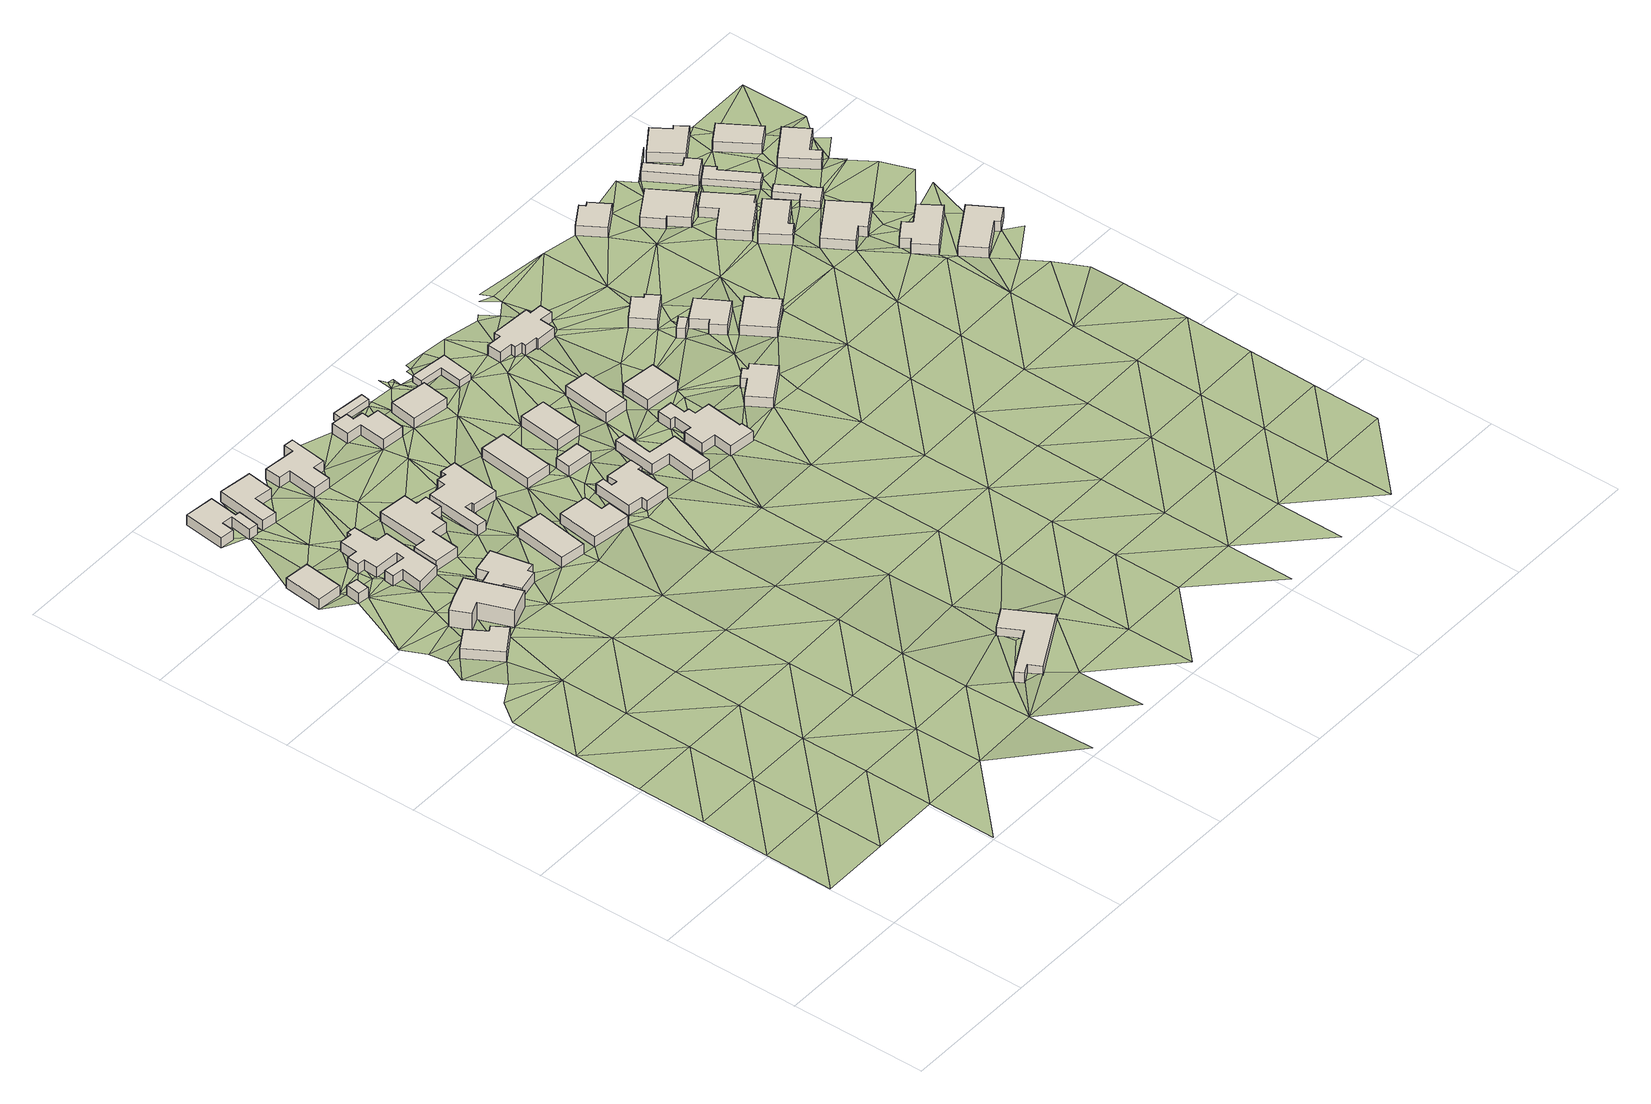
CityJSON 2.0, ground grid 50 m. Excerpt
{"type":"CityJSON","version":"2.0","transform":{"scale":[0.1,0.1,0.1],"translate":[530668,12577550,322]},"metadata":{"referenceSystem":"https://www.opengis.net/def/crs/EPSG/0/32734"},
"CityObjects":{
"building1":{"type":"Building","attributes":{"address":"10 Genadendal Street Mamre 7347 Cape Town","building":"house","building:levels":"1","building_height":4.1,"plus_code":"4FRWFFMF+PR6","ground_height":186.41,"roof_height":190.51},"geometry":[{"type":"Solid","lod":"1","boundaries":[[[[0,1,2,3]],[[1,4,5,2]],[[4,6,7,5]],[[6,8,9,7]],[[8,10,11,9]],[[10,0,3,11]],[[3,2,5,7,9,11]],[[10,8,6,4,1,0]]]]}]},
"building2":{"type":"Building","attributes":{"address":"26 Moravia Street Mamre 7347 Cape Town","building":"house","building:levels":"1","building_height":4.1,"plus_code":"4FRWFFMF+WQJ","ground_height":186.82,"roof_height":190.92},"geometry":[{"type":"Solid","lod":"1","boundaries":[[[[12,13,14,15]],[[13,16,17,14]],[[16,18,19,17]],[[18,12,15,19]],[[15,14,17,19]],[[18,16,13,12]]]]}]},
"building3":{"type":"Building","attributes":{"address":"Moravia Street Mamre 7347 Cape Town","building":"yes","building:levels":"1","building_height":4.1,"plus_code":"4FRWFFMF+VQP","ground_height":187.47,"roof_height":191.57},"geometry":[{"type":"Solid","lod":"1","boundaries":[[[[20,21,22,23]],[[21,24,25,22]],[[24,26,27,25]],[[26,20,23,27]],[[23,22,25,27]],[[26,24,21,20]]]]}]},
"building4":{"type":"Building","attributes":{"address":"9 Genadendal Street Mamre 7347 Cape Town","building":"house","building:levels":"2","building_height":6.9,"plus_code":"4FRWFFMF+QV3","ground_height":186.41,"roof_height":193.31},"geometry":[{"type":"Solid","lod":"1","boundaries":[[[[28,29,30,31]],[[29,32,33,30]],[[32,34,35,33]],[[34,36,37,35]],[[36,38,39,37]],[[38,40,41,39]],[[40,28,31,41]],[[31,30,33,35,37,39,41]],[[40,38,36,34,32,29,28]]]]}]},
"building5":{"type":"Building","attributes":{"address":"19 Moravia Street Mamre 7347 Cape Town","building":"house","building:levels":"1","building_height":4.1,"plus_code":"4FRWFFPF+3QP","ground_height":187.76,"roof_height":191.86},"geometry":[{"type":"Solid","lod":"1","boundaries":[[[[42,43,44,45]],[[43,46,47,44]],[[46,48,49,47]],[[48,50,51,49]],[[50,52,53,51]],[[52,54,55,53]],[[54,56,57,55]],[[56,58,59,57]],[[58,60,61,59]],[[60,42,45,61]],[[45,44,47,49,51,53,55,57,59,61]],[[60,58,56,54,52,50,48,46,43,42]]]]}]},
"building6":{"type":"Building","attributes":{"address":"28 Moravia Street Mamre 7347 Cape Town","building":"house","building:levels":"1","building_height":4.1,"plus_code":"4FRWFFMF+VVR","ground_height":186.9,"roof_height":191},"geometry":[{"type":"Solid","lod":"1","boundaries":[[[[62,63,64,65]],[[63,66,67,64]],[[66,68,69,67]],[[68,70,71,69]],[[70,72,73,71]],[[72,74,75,73]],[[74,76,77,75]],[[76,78,79,77]],[[78,80,81,79]],[[80,82,83,81]],[[82,84,85,83]],[[84,86,87,85]],[[86,88,89,87]],[[88,90,91,89]],[[90,92,93,91]],[[92,94,95,93]],[[94,96,97,95]],[[96,62,65,97]],[[65,64,67,69,71,73,75,77,79,81,83,85,87,89,91,93,95,97]],[[96,94,92,90,88,86,84,82,80,78,76,74,72,70,68,66,63,62]]]]}]},
"building7":{"type":"Building","attributes":{"address":"8 Genadendal Street Mamre 7347 Cape Town","building":"house","building:levels":"1","building_height":4.1,"plus_code":"4FRWFFMF+QW7","ground_height":186.84,"roof_height":190.94},"geometry":[{"type":"Solid","lod":"1","boundaries":[[[[98,99,100,101]],[[99,102,103,100]],[[102,104,105,103]],[[104,106,107,105]],[[106,108,109,107]],[[108,110,111,109]],[[110,112,113,111]],[[112,114,115,113]],[[114,116,117,115]],[[116,98,101,117]],[[101,100,103,105,107,109,111,113,115,117]],[[116,114,112,110,108,106,104,102,99,98]]]]}]},
"building8":{"type":"Building","attributes":{"address":"21 Moravia Street Mamre 7347 Cape Town","building":"house","building:levels":"1","building_height":4.1,"plus_code":"4FRWFFPF+3RH","ground_height":188.4,"roof_height":192.5},"geometry":[{"type":"Solid","lod":"1","boundaries":[[[[118,119,120,121]],[[119,122,123,120]],[[122,124,125,123]],[[124,126,127,125]],[[126,128,129,127]],[[128,118,121,129]],[[121,120,123,125,127,129]],[[128,126,124,122,119,118]]]]}]},
"building9":{"type":"Building","attributes":{"address":"30 Moravia Street Mamre 7347 Cape Town","building":"house","building:levels":"1","building_height":4.1,"plus_code":"4FRWFFMF+VWP","ground_height":187.42,"roof_height":191.52},"geometry":[{"type":"Solid","lod":"1","boundaries":[[[[130,131,132,133]],[[131,134,135,132]],[[134,136,137,135]],[[136,138,139,137]],[[138,140,141,139]],[[140,142,143,141]],[[142,144,145,143]],[[144,146,147,145]],[[146,148,149,147]],[[148,150,151,149]],[[150,152,153,151]],[[152,130,133,153]],[[133,132,135,137,139,141,143,145,147,149,151,153]],[[152,150,148,146,144,142,140,138,136,134,131,130]]]]}]},
"building10":{"type":"Building","attributes":{"address":"7 Genadendal Street Mamre 7347 Cape Town","building":"house","building:levels":"1","building_height":4.1,"plus_code":"4FRWFFMG+Q27","ground_height":187.39,"roof_height":191.49},"geometry":[{"type":"Solid","lod":"1","boundaries":[[[[154,155,156,157]],[[155,158,159,156]],[[158,160,161,159]],[[160,154,157,161]],[[157,156,159,161]],[[160,158,155,154]]]]}]},
"building11":{"type":"Building","attributes":{"address":"23 Moravia Street Mamre 7347 Cape Town","building":"house","building:levels":"1","building_height":4.1,"plus_code":"4FRWFFPF+3W4","ground_height":188.56,"roof_height":192.66},"geometry":[{"type":"Solid","lod":"1","boundaries":[[[[162,163,164,165]],[[163,166,167,164]],[[166,168,169,167]],[[168,170,171,169]],[[170,172,173,171]],[[172,174,175,173]],[[174,176,177,175]],[[176,178,179,177]],[[178,180,181,179]],[[180,162,165,181]],[[165,164,167,169,171,173,175,177,179,181]],[[180,178,176,174,172,170,168,166,163,162]]]]}]},
"building12":{"type":"Building","attributes":{"address":"32 Moravia Street Mamre 7347 Cape Town","building":"house","building:levels":"1","building_height":4.1,"plus_code":"4FRWFFMG+V2M","ground_height":187.42,"roof_height":191.52},"geometry":[{"type":"Solid","lod":"1","boundaries":[[[[182,183,184,185]],[[183,186,187,184]],[[186,188,189,187]],[[188,190,191,189]],[[190,192,193,191]],[[192,194,195,193]],[[194,196,197,195]],[[196,198,199,197]],[[198,200,201,199]],[[200,202,203,201]],[[202,204,205,203]],[[204,182,185,205]],[[185,184,187,189,191,193,195,197,199,201,203,205]],[[204,202,200,198,196,194,192,190,188,186,183,182]]]]}]},
"building13":{"type":"Building","attributes":{"address":"Mamre 7347 Cape Town","building":"clubhouse","building:levels":"1","building_height":4.1,"plus_code":"4FRWFFMG+67M","ground_height":185.91,"roof_height":190.01},"geometry":[{"type":"Solid","lod":"1","boundaries":[[[[206,207,208,209]],[[207,210,211,208]],[[210,212,213,211]],[[212,214,215,213]],[[214,216,217,215]],[[216,218,219,217]],[[218,220,221,219]],[[220,206,209,221]],[[209,208,211,213,215,217,219,221]],[[220,218,216,214,212,210,207,206]]]]}]},
"building14":{"type":"Building","attributes":{"address":"6 Genadendal Street Mamre 7347 Cape Town","building":"house","building:levels":"1","building_height":4.1,"plus_code":"4FRWFFMG+P3W","ground_height":187.39,"roof_height":191.49},"geometry":[{"type":"Solid","lod":"1","boundaries":[[[[222,223,224,225]],[[223,226,227,224]],[[226,228,229,227]],[[228,230,231,229]],[[230,232,233,231]],[[232,222,225,233]],[[225,224,227,229,231,233]],[[232,230,228,226,223,222]]]]}]},
"building15":{"type":"Building","attributes":{"address":"25 Moravia Street Mamre 7347 Cape Town","building":"house","building:levels":"1","building_height":4.1,"plus_code":"4FRWFFPG+23C","ground_height":189.19,"roof_height":193.29},"geometry":[{"type":"Solid","lod":"1","boundaries":[[[[234,235,236,237]],[[235,238,239,236]],[[238,240,241,239]],[[240,242,243,241]],[[242,244,245,243]],[[244,246,247,245]],[[246,248,249,247]],[[248,250,251,249]],[[250,252,253,251]],[[252,234,237,253]],[[237,236,239,241,243,245,247,249,251,253]],[[252,250,248,246,244,242,240,238,235,234]]]]}]},
"building16":{"type":"Building","attributes":{"address":"34 Moravia Street Mamre 7347 Cape Town","building":"house","building:levels":"1","building_height":4.1,"plus_code":"4FRWFFMG+V4F","ground_height":188.8,"roof_height":192.9},"geometry":[{"type":"Solid","lod":"1","boundaries":[[[[254,255,256,257]],[[255,258,259,256]],[[258,260,261,259]],[[260,254,257,261]],[[257,256,259,261]],[[260,258,255,254]]]]}]},
"building17":{"type":"Building","attributes":{"address":"5 Genadendal Street Mamre 7347 Cape Town","building":"house","building:levels":"1","building_height":4.1,"plus_code":"4FRWFFMG+P5J","ground_height":188.11,"roof_height":192.21},"geometry":[{"type":"Solid","lod":"1","boundaries":[[[[262,263,264,265]],[[263,266,267,264]],[[266,268,269,267]],[[268,270,271,269]],[[270,272,273,271]],[[272,274,275,273]],[[274,276,277,275]],[[276,278,279,277]],[[278,280,281,279]],[[280,282,283,281]],[[282,284,285,283]],[[284,262,265,285]],[[265,264,267,269,271,273,275,277,279,281,283,285]],[[284,282,280,278,276,274,272,270,268,266,263,262]]]]}]},
"building18":{"type":"Building","attributes":{"address":"Mamre 7347 Cape Town","building":"cabin","building:levels":"1","building_height":2.8,"plus_code":"4FRWFFPG+33F","ground_height":189.53,"roof_height":192.33},"geometry":[{"type":"Solid","lod":"1","boundaries":[[[[286,287,288,289]],[[287,290,291,288]],[[290,292,293,291]],[[292,286,289,293]],[[289,288,291,293]],[[292,290,287,286]]]]}]},
"building19":{"type":"Building","attributes":{"address":"Moravia Street Mamre 7347 Cape Town","building":"yes","building:levels":"1","building_height":4.1,"plus_code":"4FRWFFMG+R5C","ground_height":188.8,"roof_height":192.9},"geometry":[{"type":"Solid","lod":"1","boundaries":[[[[294,295,296,297]],[[295,298,299,296]],[[298,300,301,299]],[[300,294,297,301]],[[297,296,299,301]],[[300,298,295,294]]]]}]},
"building20":{"type":"Building","attributes":{"address":"27 Moravia Street Mamre 7347 Cape Town","building":"house","building:levels":"1","building_height":4.1,"plus_code":"4FRWFFPG+248","ground_height":189.19,"roof_height":193.29},"geometry":[{"type":"Solid","lod":"1","boundaries":[[[[302,303,304,305]],[[303,306,307,304]],[[306,308,309,307]],[[308,302,305,309]],[[305,304,307,309]],[[308,306,303,302]]]]}]},
"building21":{"type":"Building","attributes":{"address":"36 Moravia Street Mamre 7347 Cape Town","building":"house","building:levels":"1","building_height":4.1,"plus_code":"4FRWFFMG+V5H","ground_height":189.61,"roof_height":193.71},"geometry":[{"type":"Solid","lod":"1","boundaries":[[[[310,311,312,313]],[[311,314,315,312]],[[314,316,317,315]],[[316,310,313,317]],[[313,312,315,317]],[[316,314,311,310]]]]}]},
"building22":{"type":"Building","attributes":{"address":"4 Genadendal Street Mamre 7347 Cape Town","building":"house","building:levels":"1","building_height":4.1,"plus_code":"4FRWFFMG+P6X","ground_height":188.9,"roof_height":193},"geometry":[{"type":"Solid","lod":"1","boundaries":[[[[318,319,320,321]],[[319,322,323,320]],[[322,324,325,323]],[[324,326,327,325]],[[326,328,329,327]],[[328,330,331,329]],[[330,332,333,331]],[[332,318,321,333]],[[321,320,323,325,327,329,331,333]],[[332,330,328,326,324,322,319,318]]]]}]},
"building23":{"type":"Building","attributes":{"building":"cabin","building:levels":"1","building_height":2.8,"plus_code":"4FRWFFPG+266","ground_height":189.77,"roof_height":192.57},"geometry":[{"type":"Solid","lod":"1","boundaries":[[[[334,335,336,337]],[[335,338,339,336]],[[338,340,341,339]],[[340,342,343,341]],[[342,344,345,343]],[[344,334,337,345]],[[337,336,339,341,343,345]],[[344,342,340,338,335,334]]]]}]},
"building24":{"type":"Building","attributes":{"address":"3 Genadendal Street Mamre 7347 Cape Town","building":"house","building:levels":"1","building_height":4.1,"plus_code":"4FRWFFMG+P8M","ground_height":188.9,"roof_height":193},"geometry":[{"type":"Solid","lod":"1","boundaries":[[[[346,347,348,349]],[[347,350,351,348]],[[350,352,353,351]],[[352,354,355,353]],[[354,356,357,355]],[[356,358,359,357]],[[358,360,361,359]],[[360,362,363,361]],[[362,364,365,363]],[[364,366,367,365]],[[366,368,369,367]],[[368,370,371,369]],[[370,372,373,371]],[[372,374,375,373]],[[374,376,377,375]],[[376,346,349,377]],[[349,348,351,353,355,357,359,361,363,365,367,369,371,373,375,377]],[[376,374,372,370,368,366,364,362,360,358,356,354,352,350,347,346]]]]}]},
"building25":{"type":"Building","attributes":{"address":"38 Moravia Street Mamre 7347 Cape Town","building":"house","building:levels":"1","building_height":4.1,"plus_code":"4FRWFFMG+V78","ground_height":189.41,"roof_height":193.51},"geometry":[{"type":"Solid","lod":"1","boundaries":[[[[378,379,380,381]],[[379,382,383,380]],[[382,384,385,383]],[[384,378,381,385]],[[381,380,383,385]],[[384,382,379,378]]]]}]},
"building26":{"type":"Building","attributes":{"address":"40 Moravia Street Mamre 7347 Cape Town","building":"house","building:levels":"1","building_height":4.1,"plus_code":"4FRWFFMG+R8G","ground_height":190.06,"roof_height":194.16},"geometry":[{"type":"Solid","lod":"1","boundaries":[[[[386,387,388,389]],[[387,390,391,388]],[[390,392,393,391]],[[392,386,389,393]],[[389,388,391,393]],[[392,390,387,386]]]]}]},
"building27":{"type":"Building","attributes":{"address":"29 Moravia Street Mamre 7347 Cape Town","building":"house","building:levels":"1","building_height":4.1,"plus_code":"4FRWFFMG+X8V","ground_height":190.28,"roof_height":194.38},"geometry":[{"type":"Solid","lod":"1","boundaries":[[[[394,395,396,397]],[[395,398,399,396]],[[398,400,401,399]],[[400,402,403,401]],[[402,404,405,403]],[[404,406,407,405]],[[406,408,409,407]],[[408,410,411,409]],[[410,412,413,411]],[[412,414,415,413]],[[414,416,417,415]],[[416,418,419,417]],[[418,420,421,419]],[[420,422,423,421]],[[422,424,425,423]],[[424,394,397,425]],[[397,396,399,401,403,405,407,409,411,413,415,417,419,421,423,425]],[[424,422,420,418,416,414,412,410,408,406,404,402,400,398,395,394]]]]}]},
"building28":{"type":"Building","attributes":{"address":"2 Genadendal Street Mamre 7347 Cape Town","building":"house","building:levels":"1","building_height":4.1,"plus_code":"4FRWFFMG+PCP","ground_height":189.49,"roof_height":193.59},"geometry":[{"type":"Solid","lod":"1","boundaries":[[[[426,427,428,429]],[[427,430,431,428]],[[430,432,433,431]],[[432,434,435,433]],[[434,436,437,435]],[[436,438,439,437]],[[438,440,441,439]],[[440,426,429,441]],[[429,428,431,433,435,437,439,441]],[[440,438,436,434,432,430,427,426]]]]}]},
"building29":{"type":"Building","attributes":{"address":"10 Poeit Street Mamre 7347 Cape Town","building":"yes","building:levels":"1","building_height":4.1,"plus_code":"4FRWFFMG+VF2","ground_height":191.24,"roof_height":195.34},"geometry":[{"type":"Solid","lod":"1","boundaries":[[[[442,443,444,445]],[[443,446,447,444]],[[446,448,449,447]],[[448,442,445,449]],[[445,444,447,449]],[[448,446,443,442]]]]}]},
"building30":{"type":"Building","attributes":{"address":"8 Poeit Street Mamre 7347 Cape Town","building":"house","building:levels":"1","building_height":4.1,"plus_code":"4FRWFFMG+WF2","ground_height":191.24,"roof_height":195.34},"geometry":[{"type":"Solid","lod":"1","boundaries":[[[[450,451,452,453]],[[451,454,455,452]],[[454,456,457,455]],[[456,458,459,457]],[[458,460,461,459]],[[460,450,453,461]],[[453,452,455,457,459,461]],[[460,458,456,454,451,450]]]]}]},
"building31":{"type":"Building","attributes":{"address":"10 Poeit Street Mamre 7347 Cape Town","building":"house","building:levels":"1","building_height":4.1,"plus_code":"4FRWFFMG+RGR","ground_height":190.68,"roof_height":194.78},"geometry":[{"type":"Solid","lod":"1","boundaries":[[[[462,463,464,465]],[[463,466,467,464]],[[466,468,469,467]],[[468,470,471,469]],[[470,472,473,471]],[[472,462,465,473]],[[465,464,467,469,471,473]],[[472,470,468,466,463,462]]]]}]},
"building32":{"type":"Building","attributes":{"address":"Mamre 7347 Cape Town","building":"house","building:levels":"1","building_height":4.1,"plus_code":"4FRWFFMG+QGW","ground_height":190.68,"roof_height":194.78},"geometry":[{"type":"Solid","lod":"1","boundaries":[[[[474,475,476,477]],[[475,478,479,476]],[[478,480,481,479]],[[480,474,477,481]],[[477,476,479,481]],[[480,478,475,474]]]]}]},
"building33":{"type":"Building","attributes":{"address":"11 Poeit Street Mamre 7347 Cape Town","building":"house","building:levels":"1","building_height":4.1,"plus_code":"4FRWFFPG+2HR","ground_height":192.18,"roof_height":196.28},"geometry":[{"type":"Solid","lod":"1","boundaries":[[[[482,483,484,485]],[[483,486,487,484]],[[486,488,489,487]],[[488,490,491,489]],[[490,492,493,491]],[[492,482,485,493]],[[485,484,487,489,491,493]],[[492,490,488,486,483,482]]]]}]},
"building34":{"type":"Building","attributes":{"address":"13 Poeit Street Mamre 7347 Cape Town","building":"house","building:levels":"1","building_height":4.1,"plus_code":"4FRWFFMG+XJP","ground_height":192.14,"roof_height":196.24},"geometry":[{"type":"Solid","lod":"1","boundaries":[[[[494,495,496,497]],[[495,498,499,496]],[[498,500,501,499]],[[500,502,503,501]],[[502,504,505,503]],[[504,494,497,505]],[[497,496,499,501,503,505]],[[504,502,500,498,495,494]]]]}]},
"building35":{"type":"Building","attributes":{"address":"15 Poeit Street Mamre 7347 Cape Town","building":"house","building:levels":"1","building_height":4.1,"plus_code":"4FRWFFMG+WMG","ground_height":192.51,"roof_height":196.61},"geometry":[{"type":"Solid","lod":"1","boundaries":[[[[506,507,508,509]],[[507,510,511,508]],[[510,512,513,511]],[[512,514,515,513]],[[514,516,517,515]],[[516,518,519,517]],[[518,520,521,519]],[[520,506,509,521]],[[509,508,511,513,515,517,519,521]],[[520,518,516,514,512,510,507,506]]]]}]},
"building36":{"type":"Building","attributes":{"address":"17 Poeit Street Mamre 7347 Cape Town","building":"house","building:levels":"1","building_height":4.1,"plus_code":"4FRWFFMG+VMH","ground_height":192.51,"roof_height":196.61},"geometry":[{"type":"Solid","lod":"1","boundaries":[[[[522,523,524,525]],[[523,526,527,524]],[[526,528,529,527]],[[528,530,531,529]],[[530,532,533,531]],[[532,522,525,533]],[[525,524,527,529,531,533]],[[532,530,528,526,523,522]]]]}]},
"building37":{"type":"Building","attributes":{"address":"19 Poeit Street Mamre 7347 Cape Town","building":"house","building:levels":"1","building_height":4.1,"plus_code":"4FRWFFMG+RQJ","ground_height":192.17,"roof_height":196.27},"geometry":[{"type":"Solid","lod":"1","boundaries":[[[[534,535,536,537]],[[535,538,539,536]],[[538,540,541,539]],[[540,542,543,541]],[[542,544,545,543]],[[544,534,537,545]],[[537,536,539,541,543,545]],[[544,542,540,538,535,534]]]]}]},
"building38":{"type":"Building","attributes":{"address":"PM Louw Street Mamre 7347 Cape Town","building":"yes","building:levels":"1","building_height":4.1,"plus_code":"4FRWFFPG+2M9","ground_height":192.46,"roof_height":196.56},"geometry":[{"type":"Solid","lod":"1","boundaries":[[[[546,547,548,549]],[[547,550,551,548]],[[550,552,553,551]],[[552,554,555,553]],[[554,556,557,555]],[[556,546,549,557]],[[549,548,551,553,555,557]],[[556,554,552,550,547,546]]]]}]},
"building39":{"type":"Building","attributes":{"address":"21 Poeit Street Mamre 7347 Cape Town","building":"house","building:levels":"1","building_height":4.1,"plus_code":"4FRWFFMG+PRJ","ground_height":192.29,"roof_height":196.39},"geometry":[{"type":"Solid","lod":"1","boundaries":[[[[558,559,560,561]],[[559,562,563,560]],[[562,564,565,563]],[[564,566,567,565]],[[566,568,569,567]],[[568,570,571,569]],[[570,572,573,571]],[[572,558,561,573]],[[561,560,563,565,567,569,571,573]],[[572,570,568,566,564,562,559,558]]]]}]},
"building40":{"type":"Building","attributes":{"building":"cabin","building:levels":"1","building_height":2.8,"plus_code":"4FRWFFMG+XP4","ground_height":192.54,"roof_height":195.34},"geometry":[{"type":"Solid","lod":"1","boundaries":[[[[574,575,576,577]],[[575,578,579,576]],[[578,580,581,579]],[[580,582,583,581]],[[582,584,585,583]],[[584,574,577,585]],[[577,576,579,581,583,585]],[[584,582,580,578,575,574]]]]}]},
"building41":{"type":"Building","attributes":{"building":"cabin","building:levels":"1","building_height":2.8,"plus_code":"4FRWFFMG+VQR","ground_height":193.04,"roof_height":195.84},"geometry":[{"type":"Solid","lod":"1","boundaries":[[[[586,587,588,589]],[[587,590,591,588]],[[590,592,593,591]],[[592,594,595,593]],[[594,596,597,595]],[[596,586,589,597]],[[589,588,591,593,595,597]],[[596,594,592,590,587,586]]]]}]},
"building42":{"type":"Building","attributes":{"address":"23 Poeit Street Mamre 7347 Cape Town","building":"house","building:levels":"1","building_height":4.1,"plus_code":"4FRWFFMG+MVR","ground_height":192.29,"roof_height":196.39},"geometry":[{"type":"Solid","lod":"1","boundaries":[[[[598,599,600,601]],[[599,602,603,600]],[[602,604,605,603]],[[604,606,607,605]],[[606,608,609,607]],[[608,598,601,609]],[[601,600,603,605,607,609]],[[608,606,604,602,599,598]]]]}]},
"building43":{"type":"Building","attributes":{"address":"4 PM Louw Street Mamre 7347 Cape Town","building":"house","building:levels":"1","building_height":4.1,"plus_code":"4FRWFFPG+3P5","ground_height":192.46,"roof_height":196.56},"geometry":[{"type":"Solid","lod":"1","boundaries":[[[[610,611,612,613]],[[611,614,615,612]],[[614,616,617,615]],[[616,618,619,617]],[[618,620,621,619]],[[620,610,613,621]],[[613,612,615,617,619,621]],[[620,618,616,614,611,610]]]]}]},
"building44":{"type":"Building","attributes":{"address":"6 PM Louw Street Mamre 7347 Cape Town","building":"house","building:levels":"1","building_height":4.1,"plus_code":"4FRWFFMG+XRR","ground_height":192.67,"roof_height":196.77},"geometry":[{"type":"Solid","lod":"1","boundaries":[[[[622,623,624,625]],[[623,626,627,624]],[[626,628,629,627]],[[628,622,625,629]],[[625,624,627,629]],[[628,626,623,622]]]]}]},
"building45":{"type":"Building","attributes":{"address":"8 PM Louw Street Mamre 7347 Cape Town","building":"house","building:levels":"1","building_height":4.1,"plus_code":"4FRWFFMG+WRG","ground_height":193.03,"roof_height":197.13},"geometry":[{"type":"Solid","lod":"1","boundaries":[[[[630,631,632,633]],[[631,634,635,632]],[[634,636,637,635]],[[636,638,639,637]],[[638,640,641,639]],[[640,630,633,641]],[[633,632,635,637,639,641]],[[640,638,636,634,631,630]]]]}]},
"terrain1":{"type":"TINRelief","geometry":[{"type":"CompositeSurface","lod":"1","boundaries":[[[642,643,644]],[[643,645,644]],[[646,642,647]],[[642,644,647]],[[648,646,649]],[[648,649,650]],[[646,647,649]],[[651,644,645]],[[652,650,653]],[[645,654,651]],[[650,649,655]],[[647,644,656]],[[657,652,653]],[[650,655,653]],[[644,651,656]],[[647,658,649]],[[653,659,657]],[[660,654,661]],[[662,6,663]],[[659,8,662]],[[6,662,8]],[[658,655,649]],[[647,656,658]],[[8,659,653]],[[663,4,664]],[[6,4,663]],[[665,664,666]],[[654,667,651]],[[664,4,666]],[[8,653,10]],[[21,20,665]],[[667,656,651]],[[668,653,655]],[[665,666,669]],[[654,660,667]],[[655,658,670]],[[669,21,665]],[[26,16,20]],[[16,26,671]],[[1,34,4]],[[666,4,34]],[[1,0,34]],[[655,670,668]],[[653,668,10]],[[671,26,24]],[[672,34,0]],[[669,666,673]],[[10,38,0]],[[0,38,672]],[[656,674,658]],[[667,675,656]],[[24,676,671]],[[90,21,669]],[[677,24,21]],[[678,679,680]],[[679,671,681]],[[668,38,10]],[[21,90,682]],[[669,673,683]],[[684,21,682]],[[21,684,677]],[[676,681,671]],[[24,677,676]],[[670,658,674]],[[90,669,683]],[[656,675,674]],[[685,43,680]],[[684,686,677]],[[90,687,682]],[[688,676,677]],[[677,686,688]],[[680,679,689]],[[679,681,690]],[[691,38,668]],[[667,660,692]],[[693,685,694]],[[685,680,694]],[[695,38,691]],[[690,689,679]],[[696,697,660]],[[698,686,684]],[[683,699,90]],[[670,700,668]],[[701,680,128]],[[683,695,702]],[[681,703,690]],[[128,680,689]],[[702,704,683]],[[698,684,705]],[[702,695,110]],[[706,701,128]],[[707,683,704]],[[110,695,691]],[[708,702,110]],[[699,683,707]],[[660,697,692]],[[700,670,674]],[[128,689,118]],[[689,690,709]],[[710,675,667]],[[704,711,707]],[[138,699,707]],[[126,706,128]],[[699,138,712]],[[690,713,709]],[[112,110,691]],[[714,691,668]],[[712,715,699]],[[707,140,138]],[[667,692,710]],[[714,668,700]],[[118,689,172]],[[716,717,715]],[[709,172,689]],[[718,715,712]],[[118,122,119]],[[675,719,674]],[[154,112,691]],[[140,707,720]],[[114,112,721]],[[716,172,709]],[[722,716,715]],[[715,718,722]],[[118,172,122]],[[112,154,721]],[[214,692,697]],[[700,674,719]],[[675,710,719]],[[714,723,691]],[[154,691,723]],[[724,725,140]],[[140,720,194]],[[726,214,697]],[[716,722,727]],[[172,716,727]],[[720,721,728]],[[726,697,729]],[[724,140,194]],[[730,122,172]],[[154,728,721]],[[731,122,730]],[[697,732,733]],[[697,733,729]],[[720,728,194]],[[714,700,734]],[[172,735,730]],[[174,172,727]],[[722,736,727]],[[155,154,723]],[[737,724,194]],[[738,724,737]],[[710,692,739]],[[692,214,739]],[[740,726,729]],[[719,734,700]],[[728,741,194]],[[742,737,194]],[[743,736,744]],[[155,723,232]],[[174,745,746]],[[741,747,748]],[[749,723,714]],[[742,743,737]],[[736,743,742]],[[741,728,750]],[[751,748,747]],[[714,734,752]],[[155,232,753]],[[754,739,214]],[[174,727,252]],[[742,755,736]],[[727,736,756]],[[750,747,741]],[[754,214,757]],[[758,155,753]],[[719,710,759]],[[723,749,232]],[[728,758,750]],[[760,710,739]],[[752,749,714]],[[745,174,252]],[[742,761,755]],[[733,762,729]],[[736,755,756]],[[719,759,734]],[[739,754,757]],[[710,760,759]],[[756,252,727]],[[260,758,753]],[[745,763,764]],[[765,755,766]],[[260,750,758]],[[745,252,767]],[[765,756,755]],[[763,745,767]],[[739,768,760]],[[733,769,770]],[[260,753,771]],[[770,762,733]],[[749,752,772]],[[773,752,734]],[[774,756,765]],[[771,775,776]],[[749,274,776]],[[772,274,749]],[[750,260,777]],[[750,777,774]],[[773,734,759]],[[767,252,778]],[[771,776,779]],[[278,274,772]],[[779,776,274]],[[234,252,756]],[[752,280,772]],[[300,260,771]],[[278,276,274]],[[302,756,774]],[[780,771,779]],[[781,292,763]],[[762,782,768]],[[760,768,783]],[[300,771,780]],[[260,300,254]],[[280,278,772]],[[302,234,756]],[[782,762,770]],[[781,784,785]],[[773,786,752]],[[780,779,787]],[[786,280,752]],[[788,789,787]],[[760,790,759]],[[787,791,780]],[[791,787,789]],[[254,300,298]],[[781,286,292]],[[792,793,785]],[[777,794,774]],[[782,783,768]],[[793,234,302]],[[286,781,785]],[[795,770,769]],[[302,774,794]],[[796,254,298]],[[300,780,294]],[[780,791,294]],[[286,785,793]],[[254,796,797]],[[773,759,790]],[[798,793,302]],[[760,783,790]],[[298,314,796]],[[798,286,793]],[[777,797,794]],[[330,799,280]],[[791,800,294]],[[314,298,295]],[[318,280,786]],[[286,798,801]],[[280,318,330]],[[801,287,286]],[[330,802,799]],[[803,782,770]],[[311,797,796]],[[800,802,330]],[[796,314,311]],[[794,804,302]],[[801,798,805]],[[806,786,773]],[[311,794,797]],[[800,807,294]],[[807,295,294]],[[800,330,807]],[[808,314,295]],[[318,332,330]],[[319,318,786]],[[803,770,795]],[[790,806,773]],[[809,805,798]],[[295,807,808]],[[810,783,782]],[[811,319,786]],[[794,340,804]],[[805,812,813]],[[814,812,805]],[[805,809,815]],[[814,805,815]],[[816,817,818]],[[819,794,311]],[[814,820,812]],[[815,809,821]],[[814,815,820]],[[340,809,804]],[[807,384,808]],[[816,822,817]],[[815,821,823]],[[384,807,818]],[[782,803,810]],[[806,824,786]],[[823,825,815]],[[811,786,824]],[[822,319,358]],[[340,794,819]],[[818,817,384]],[[826,790,783]],[[827,821,809]],[[811,358,319]],[[828,808,829]],[[829,808,384]],[[809,340,827]],[[311,828,830]],[[822,358,831]],[[832,825,833]],[[822,834,817]],[[811,835,358]],[[823,836,825]],[[830,819,311]],[[826,806,790]],[[817,378,384]],[[822,831,834]],[[783,810,826]],[[833,825,836]],[[817,834,837]],[[828,829,838]],[[839,834,831]],[[384,838,829]],[[803,795,840]],[[841,833,842]],[[817,837,386]],[[817,386,378]],[[811,824,843]],[[830,828,838]],[[844,834,839]],[[833,836,842]],[[840,795,845]],[[846,824,806]],[[830,412,819]],[[410,836,819]],[[847,386,837]],[[378,386,848]],[[810,803,849]],[[410,819,412]],[[843,850,851]],[[842,836,852]],[[847,853,854]],[[846,806,826]],[[830,838,420]],[[848,855,378]],[[856,857,851]],[[858,856,854]],[[843,824,859]],[[852,836,410]],[[412,830,416]],[[840,849,803]],[[838,855,420]],[[854,860,847]],[[387,386,847]],[[851,850,440]],[[843,859,850]],[[854,856,860]],[[416,830,420]],[[412,416,414]],[[856,851,440]],[[847,860,387]],[[810,861,826]],[[406,852,410]],[[862,824,846]],[[848,863,855]],[[416,420,418]],[[410,408,406]],[[855,864,420]],[[859,824,862]],[[440,850,859]],[[849,861,810]],[[865,860,856]],[[848,866,863]],[[852,406,867]],[[864,868,420]],[[865,856,440]],[[869,864,855]],[[865,387,860]],[[863,869,855]],[[826,870,846]],[[406,871,867]],[[872,865,440]],[[826,861,873]],[[874,387,865]],[[849,840,875]],[[871,406,876]],[[877,859,862]],[[446,866,387]],[[840,878,879]],[[867,871,880]],[[881,869,882]],[[450,863,866]],[[826,873,870]],[[883,387,874]],[[863,460,869]],[[877,884,859]],[[862,846,885]],[[886,881,882]],[[875,840,879]],[[460,882,869]],[[871,876,887]],[[888,889,874]],[[890,891,876]],[[446,387,883]],[[861,849,892]],[[866,446,443]],[[887,876,891]],[[863,450,460]],[[450,866,443]],[[874,889,883]],[[887,893,894]],[[885,846,870]],[[886,882,895]],[[873,861,892]],[[862,896,877]],[[849,875,892]],[[460,895,882]],[[897,889,884]],[[886,898,891]],[[896,884,877]],[[897,883,889]],[[446,883,470]],[[450,443,442]],[[896,862,885]],[[446,470,448]],[[899,887,891]],[[883,472,470]],[[442,900,450]],[[893,887,899]],[[899,901,893]],[[883,478,472]],[[870,873,902]],[[898,886,895]],[[900,442,448]],[[448,470,903]],[[883,897,478]],[[900,451,450]],[[884,896,897]],[[873,892,902]],[[904,900,448]],[[895,456,454]],[[875,879,905]],[[899,891,898]],[[906,907,879]],[[895,454,898]],[[908,472,478]],[[900,904,451]],[[885,870,909]],[[905,879,907]],[[870,902,910]],[[911,908,478]],[[912,892,875]],[[896,913,897]],[[451,904,914]],[[915,897,913]],[[909,870,910]],[[454,451,916]],[[898,454,916]],[[914,904,908]],[[896,885,917]],[[899,898,492]],[[912,875,905]],[[914,908,911]],[[902,892,918]],[[915,914,911]],[[919,907,906]],[[451,914,916]],[[482,492,898]],[[917,885,909]],[[898,916,482]],[[918,910,902]],[[920,913,896]],[[918,892,912]],[[913,920,915]],[[907,921,905]],[[920,896,917]],[[915,526,914]],[[916,914,512]],[[910,922,909]],[[482,916,500]],[[921,907,919]],[[923,910,918]],[[924,912,905]],[[500,483,482]],[[920,528,915]],[[526,915,528]],[[514,512,914]],[[916,502,500]],[[490,488,486]],[[526,514,914]],[[502,916,925]],[[922,910,923]],[[512,925,916]],[[926,486,483]],[[927,917,909]],[[924,905,921]],[[502,925,504]],[[928,918,912]],[[920,917,538]],[[483,500,929]],[[510,925,512]],[[926,483,930]],[[535,528,920]],[[909,922,927]],[[510,507,925]],[[918,928,923]],[[535,920,538]],[[538,917,570]],[[526,516,514]],[[928,912,924]],[[483,929,930]],[[931,925,507]],[[530,528,535]],[[570,917,927]],[[931,507,506]],[[516,526,523]],[[930,929,932]],[[933,922,923]],[[532,530,934]],[[932,929,554]],[[935,538,570]],[[535,586,530]],[[936,929,931]],[[937,538,935]],[[938,538,937]],[[922,599,927]],[[554,929,936]],[[520,939,506]],[[570,568,935]],[[928,940,923]],[[931,506,575]],[[520,518,516]],[[572,570,927]],[[939,575,506]],[[602,599,922]],[[520,516,523]],[[932,554,552]],[[596,934,530]],[[927,599,572]],[[936,931,575]],[[586,535,941]],[[922,942,602]],[[596,530,586]],[[943,937,935]],[[923,940,944]],[[520,945,939]],[[592,520,523]],[[933,923,944]],[[934,592,523]],[[575,939,945]],[[933,942,922]],[[946,937,943]],[[552,550,947]],[[552,948,932]],[[945,520,592]],[[934,596,594]],[[592,934,594]],[[574,936,575]],[[949,937,946]],[[572,599,950]],[[947,550,547]],[[552,947,948]],[[611,947,547]],[[945,592,590]],[[951,936,574]],[[586,941,587]],[[952,946,943]],[[943,953,952]],[[614,611,547]],[[602,942,954]],[[945,590,955]],[[941,949,587]],[[584,951,574]],[[951,614,547]],[[582,955,584]],[[949,946,952]],[[956,590,587]],[[954,957,602]],[[950,599,958]],[[634,955,590]],[[623,951,584]],[[623,614,951]],[[956,634,590]],[[584,955,959]],[[954,942,960]],[[623,584,959]],[[959,955,634]],[[623,961,614]],[[636,634,956]],[[587,962,956]],[[949,963,587]],[[949,952,964]],[[952,950,965]],[[959,634,966]],[[623,959,966]],[[636,956,962]],[[965,950,958]],[[623,622,961]],[[961,967,968]],[[587,963,962]],[[966,634,969]],[[964,963,949]],[[961,622,967]],[[636,970,638]],[[962,970,636]],[[971,966,969]],[[962,972,970]],[[638,973,640]],[[970,973,638]],[[970,974,973]],[[975,967,622]],[[971,969,976]],[[971,975,622]],[[973,976,969]],[[976,975,971]]]}]}
},
"vertices":[
[278,1808,27],[257,1795,27],[257,1795,68],[278,1808,68],[214,1864,27],[214,1864,68],[135,1816,27],[135,1816,68],[212,1692,27],[212,1692,68],[312,1755,27],[312,1755,68],
[153,2432,31],[63,2442,31],[63,2442,72],[153,2432,72],[46,2299,31],[46,2299,72],[136,2289,31],[136,2289,72],
[138,2216,37],[178,2210,37],[178,2210,78],[138,2216,78],[187,2262,37],[187,2262,78],[146,2269,37],[146,2269,78],
[380,1994,27],[287,1960,27],[287,1960,96],[380,1994,96],[232,1936,27],[232,1936,96],[264,1867,27],[264,1867,96],[313,1889,27],[313,1889,96],[356,1773,27],[356,1773,96],[449,1807,27],[449,1807,96],
[99,2863,40],[79,2711,40],[79,2711,81],[99,2863,81],[131,2704,40],[131,2704,81],[137,2751,40],[137,2751,81],[176,2746,40],[176,2746,81],[164,2668,40],[164,2668,81],[198,2662,40],[198,2662,81],[210,2741,40],[210,2741,81],[193,2744,40],[193,2744,81],[207,2849,40],[207,2849,81],
[380,2422,32],[347,2425,32],[347,2425,73],[380,2422,73],[346,2410,32],[346,2410,73],[300,2414,32],[300,2414,73],[294,2348,32],[294,2348,73],[255,2351,32],[255,2351,73],[251,2306,32],[251,2306,73],[278,2304,32],[278,2304,73],[274,2252,32],[274,2252,73],[365,2244,32],[365,2244,73],[361,2214,32],[361,2214,73],[278,2224,32],[278,2224,73],[273,2186,32],[273,2186,73],[315,2182,32],[315,2182,73],[303,2103,32],[303,2103,73],[395,2110,32],[395,2110,73],[419,2326,32],[419,2326,73],[374,2331,32],[374,2331,73],
[554,2025,31],[460,2006,31],[460,2006,72],[554,2025,72],[471,1966,31],[471,1966,72],[419,1951,31],[419,1951,72],[441,1894,31],[441,1894,72],[456,1895,31],[456,1895,72],[474,1835,31],[474,1835,72],[557,1853,31],[557,1853,72],[553,1875,31],[553,1875,72],[584,1880,31],[584,1880,72],
[271,2647,47],[285,2739,47],[285,2739,88],[271,2647,88],[352,2729,47],[352,2729,88],[366,2825,47],[366,2825,88],[244,2843,47],[244,2843,88],[216,2655,47],[216,2655,88],
[590,2389,37],[483,2401,37],[483,2401,78],[590,2389,78],[461,2212,37],[461,2212,78],[417,2217,37],[417,2217,78],[406,2121,37],[406,2121,78],[498,2111,37],[498,2111,78],[510,2216,37],[510,2216,78],[569,2209,37],[569,2209,78],[577,2273,37],[577,2273,78],[619,2268,37],[619,2268,78],[626,2334,37],[626,2334,78],[584,2338,37],[584,2338,78],
[659,1825,37],[752,1811,37],[752,1811,78],[659,1825,78],[783,2007,37],[783,2007,78],[689,2021,37],[689,2021,78],
[537,2822,48],[532,2784,48],[532,2784,89],[537,2822,89],[414,2798,48],[414,2798,89],[408,2738,48],[408,2738,89],[452,2733,48],[452,2733,89],[437,2624,48],[437,2624,89],[501,2616,48],[501,2616,89],[510,2685,48],[510,2685,89],[554,2679,48],[554,2679,89],[573,2818,48],[573,2818,89],
[808,2364,37],[750,2372,37],[750,2372,78],[808,2364,78],[747,2351,37],[747,2351,78],[712,2356,37],[712,2356,78],[708,2325,37],[708,2325,78],[643,2332,37],[643,2332,78],[618,2123,37],[618,2123,78],[653,2119,37],[653,2119,78],[664,2208,37],[664,2208,78],[691,2204,37],[691,2204,78],[690,2194,37],[690,2194,78],[782,2181,37],[782,2181,78],
[1409,464,22],[1324,617,22],[1324,617,63],[1409,464,63],[1243,573,22],[1243,573,63],[1286,495,22],[1286,495,63],[1112,401,22],[1112,401,63],[1129,370,22],[1129,370,63],[1164,389,22],[1164,389,63],[1189,344,22],[1189,344,63],
[942,1786,37],[953,1868,37],[953,1868,78],[942,1786,78],[919,1872,37],[919,1872,78],[928,1944,37],[928,1944,78],[821,1958,37],[821,1958,78],[800,1805,37],[800,1805,78],
[826,2583,55],[840,2691,55],[840,2691,96],[826,2583,96],[798,2696,55],[798,2696,96],[801,2721,55],[801,2721,96],[762,2726,55],[762,2726,96],[766,2756,55],[766,2756,96],[704,2764,55],[704,2764,96],[696,2697,55],[696,2697,96],[753,2690,55],[753,2690,96],[741,2593,55],[741,2593,96],
[969,2117,51],[995,2318,51],[995,2318,92],[969,2117,92],[902,2330,51],[902,2330,92],[876,2129,51],[876,2129,92],
[1149,1937,44],[1045,1948,44],[1045,1948,85],[1149,1937,85],[1041,1908,44],[1041,1908,85],[1020,1911,44],[1020,1911,85],[1026,1949,44],[1026,1949,85],[994,1953,44],[994,1953,85],[974,1809,44],[974,1809,85],[1030,1801,44],[1030,1801,85],[1028,1778,44],[1028,1778,85],[1116,1769,44],[1116,1769,85],[1129,1892,44],[1129,1892,85],[1144,1890,44],[1144,1890,85],
[873,2752,58],[877,2783,58],[877,2783,86],[873,2752,86],[754,2798,58],[754,2798,86],[750,2767,58],[750,2767,86],
[1095,2053,51],[1100,2111,51],[1100,2111,92],[1095,2053,92],[1007,2120,51],[1007,2120,92],[1001,2063,51],[1001,2063,92],
[879,2578,55],[1017,2558,55],[1017,2558,96],[879,2578,96],[1032,2659,55],[1032,2659,96],[895,2680,55],[895,2680,96],
[1184,2310,59],[1089,2322,59],[1089,2322,100],[1184,2310,100],[1069,2165,59],[1069,2165,100],[1164,2153,59],[1164,2153,100],
[1221,1750,52],[1292,1740,52],[1292,1740,93],[1221,1750,93],[1314,1894,52],[1314,1894,93],[1207,1909,52],[1207,1909,93],[1224,2022,52],[1224,2022,93],[1188,2027,52],[1188,2027,93],[1165,1866,52],[1165,1866,93],[1237,1856,52],[1237,1856,93],
[1044,2714,60],[1039,2677,60],[1039,2677,88],[1044,2714,88],[1126,2665,60],[1126,2665,88],[1115,2584,60],[1115,2584,88],[1163,2578,60],[1163,2578,88],[1180,2696,60],[1180,2696,88],
[1431,2001,52],[1375,2007,52],[1375,2007,93],[1431,2001,93],[1368,1951,52],[1368,1951,93],[1385,1949,52],[1385,1949,93],[1377,1880,52],[1377,1880,93],[1350,1884,52],[1350,1884,93],[1340,1805,52],[1340,1805,93],[1394,1799,52],[1394,1799,93],[1385,1729,52],[1385,1729,93],[1484,1717,52],[1484,1717,93],[1490,1768,52],[1490,1768,93],[1481,1769,52],[1481,1769,93],[1498,1905,52],[1498,1905,93],[1440,1912,52],[1440,1912,93],[1443,1939,52],[1443,1939,93],[1424,1942,52],[1424,1942,93],
[1351,2113,57],[1375,2292,57],[1375,2292,98],[1351,2113,98],[1289,2303,57],[1289,2303,98],[1265,2125,57],[1265,2125,98],
[1387,2058,63],[1515,2042,63],[1515,2042,104],[1387,2058,104],[1528,2149,63],[1528,2149,104],[1400,2165,63],[1400,2165,104],
[1475,2494,66],[1479,2550,66],[1479,2550,107],[1475,2494,107],[1528,2546,66],[1528,2546,107],[1531,2593,66],[1531,2593,107],[1486,2596,66],[1486,2596,107],[1488,2615,66],[1488,2615,107],[1341,2626,66],[1341,2626,107],[1339,2601,66],[1339,2601,107],[1283,2605,66],[1283,2605,107],[1279,2554,66],[1279,2554,107],[1329,2550,66],[1329,2550,107],[1328,2532,66],[1328,2532,107],[1356,2530,66],[1356,2530,107],[1355,2512,66],[1355,2512,107],[1402,2509,66],[1402,2509,107],[1401,2499,66],[1401,2499,107],
[1640,1759,58],[1772,1841,58],[1772,1841,99],[1640,1759,99],[1722,1921,58],[1722,1921,99],[1700,1907,58],[1700,1907,99],[1690,1924,58],[1690,1924,99],[1650,1899,58],[1650,1899,99],[1662,1881,58],[1662,1881,99],[1591,1837,58],[1591,1837,99],
[1746,2218,75],[1699,2190,75],[1699,2190,116],[1746,2218,116],[1715,2164,75],[1715,2164,116],[1762,2191,75],[1762,2191,116],
[1696,2260,75],[1793,2323,75],[1793,2323,116],[1696,2260,116],[1764,2366,75],[1764,2366,116],[1752,2358,75],[1752,2358,116],[1730,2392,75],[1730,2392,116],[1646,2337,75],[1646,2337,116],
[1911,2135,70],[1848,2240,70],[1848,2240,111],[1911,2135,111],[1762,2191,70],[1762,2191,111],[1798,2136,70],[1798,2136,111],[1781,2126,70],[1781,2126,111],[1812,2076,70],[1812,2076,111],
[2015,2019,70],[1952,2120,70],[1952,2120,111],[2015,2019,111],[1835,2048,70],[1835,2048,111],[1898,1947,70],[1898,1947,111],
[1934,2642,85],[2030,2702,85],[2030,2702,126],[1934,2642,126],[1988,2768,85],[1988,2768,126],[1973,2759,85],[1973,2759,126],[1960,2779,85],[1960,2779,126],[1879,2728,85],[1879,2728,126],
[2131,2467,84],[2235,2531,84],[2235,2531,125],[2131,2467,125],[2150,2668,84],[2150,2668,125],[2034,2597,84],[2034,2597,125],[2078,2526,84],[2078,2526,125],[2090,2533,84],[2090,2533,125],
[2242,2519,88],[2179,2480,88],[2179,2480,129],[2242,2519,129],[2214,2425,88],[2214,2425,129],[2131,2372,88],[2131,2372,129],[2192,2278,88],[2192,2278,129],[2309,2352,88],[2309,2352,129],[2305,2357,88],[2305,2357,129],[2334,2375,88],[2334,2375,129],
[2383,2273,88],[2334,2349,88],[2334,2349,129],[2383,2273,129],[2195,2258,88],[2195,2258,129],[2255,2168,88],[2255,2168,129],[2302,2198,88],[2302,2198,129],[2292,2213,88],[2292,2213,129],
[2452,2194,84],[2299,2096,84],[2299,2096,125],[2452,2194,125],[2361,2000,84],[2361,2000,125],[2418,2037,84],[2418,2037,125],[2434,2011,84],[2434,2011,125],[2531,2072,84],[2531,2072,125],
[2367,2612,87],[2338,2659,87],[2338,2659,128],[2367,2612,128],[2306,2640,87],[2306,2640,128],[2240,2747,87],[2240,2747,128],[2204,2725,87],[2204,2725,128],[2300,2570,87],[2300,2570,128],
[2658,1887,86],[2609,1960,86],[2609,1960,127],[2658,1887,127],[2537,1913,86],[2537,1913,127],[2516,1944,86],[2516,1944,127],[2451,1901,86],[2451,1901,127],[2472,1870,86],[2472,1870,127],[2451,1856,86],[2451,1856,127],[2501,1783,86],[2501,1783,127],
[2356,2597,88],[2304,2565,88],[2304,2565,116],[2356,2597,116],[2401,2408,88],[2401,2408,116],[2441,2432,88],[2441,2432,116],[2366,2554,88],[2366,2554,116],[2378,2561,88],[2378,2561,116],
[2441,2203,93],[2498,2237,93],[2498,2237,121],[2441,2203,121],[2417,2370,93],[2417,2370,121],[2385,2351,93],[2385,2351,121],[2432,2274,93],[2432,2274,121],[2407,2259,93],[2407,2259,121],
[2701,1837,86],[2533,1735,86],[2533,1735,127],[2701,1837,127],[2584,1652,86],[2584,1652,127],[2696,1719,86],[2696,1719,127],[2707,1701,86],[2707,1701,127],[2763,1735,86],[2763,1735,127],
[2382,2833,87],[2286,2768,87],[2286,2768,128],[2382,2833,128],[2356,2665,87],[2356,2665,128],[2465,2738,87],[2465,2738,128],[2437,2780,87],[2437,2780,128],[2424,2771,87],[2424,2771,128],
[2524,2683,89],[2450,2636,89],[2450,2636,130],[2524,2683,130],[2535,2506,89],[2535,2506,130],[2608,2553,89],[2608,2553,130],
[2686,2427,93],[2633,2508,93],[2633,2508,134],[2686,2427,134],[2511,2428,93],[2511,2428,134],[2587,2314,93],[2587,2314,134],[2625,2339,93],[2625,2339,134],[2603,2373,93],[2603,2373,134],
[6,505,8],[6,255,5],[255,505,13],[255,255,9],[6,755,12],[255,755,15],[6,1005,14],[255,1005,17],[6,1255,16],[505,505,15],[6,1505,19],[255,1505,22],[505,255,13],[255,1255,19],[505,755,15],[61,1583,19],[505,1005,16],[136,1626,22],[755,255,19],[505,5,10],[64,1752,22],[104,1841,22],[91,1903,27],[51,1990,27],[232,1936,32],[755,505,17],[505,1505,25],[255,2005,32],[505,1255,19],[136,2289,37],[313,1889,32],[287,1960,32],[755,1005,18],[755,755,17],[251,2306,37],[255,2255,37],[63,2442,36],[153,2432,42],[164,2668,47],[255,2351,37],[273,2186,37],[380,1994,32],[278,2224,37],[131,2704,47],[274,2252,37],[315,2182,37],[278,2304,37],[255,2505,42],[300,2414,42],[505,1755,31],[1005,505,22],[137,2751,47],[176,2746,47],[449,1807,31],[1005,5,36],[1005,255,28],[365,2244,37],[395,2110,37],[755,1255,22],[198,2662,47],[441,1894,37],[294,2348,37],[419,1951,37],[361,2214,37],[210,2741,47],[460,2006,37],[456,1895,37],[347,2425,42],[1005,755,22],[471,1966,37],[417,2217,44],[346,2410,42],[755,1505,29],[419,2326,44],[380,2422,48],[374,2331,37],[461,2212,44],[1005,1005,27],[554,2025,37],[584,1880,37],[483,2401,48],[755,1755,37],[569,2209,44],[510,2216,44],[1129,370,28],[505,2505,48],[689,2021,44],[1189,344,41],[408,2738,52],[414,2798,52],[1255,5,44],[1255,255,41],[1005,1255,32],[452,2733,52],[590,2389,48],[619,2268,44],[577,2273,44],[1243,573,38],[1164,389,38],[653,2119,44],[643,2332,51],[626,2334,44],[584,2338,44],[554,2679,52],[510,2685,52],[690,2194,51],[664,2208,51],[942,1786,44],[782,2181,51],[691,2204,51],[1005,1505,37],[821,1958,44],[1255,505,38],[712,2356,51],[755,2505,55],[1286,495,38],[783,2007,44],[1255,1005,42],[1255,755,45],[708,2325,51],[1409,464,48],[704,2764,58],[573,2818,52],[750,2372,51],[747,2351,51],[696,2697,58],[1324,617,38],[1504,5,47],[1504,255,47],[928,1944,51],[1005,1755,44],[1255,1255,43],[808,2364,51],[919,1872,44],[953,1868,44],[902,2330,59],[753,2690,58],[994,1953,51],[1005,2005,51],[766,2756,58],[1504,505,48],[1504,755,50],[762,2726,58],[801,2721,58],[1255,1505,46],[1026,1949,51],[1020,1911,51],[1041,1908,51],[1504,1005,50],[1045,1948,51],[798,2696,58],[840,2691,58],[1005,2505,60],[1754,255,49],[1005,2255,59],[995,2318,59],[895,2680,64],[1129,1892,51],[1149,1937,57],[888,2753,64],[1144,1890,57],[1754,505,50],[1017,2558,60],[975,2744,64],[1504,1255,51],[1188,2027,57],[1164,2153,62],[1032,2659,64],[1754,755,53],[1385,1729,58],[991,2771,64],[981,2799,64],[1005,2755,64],[1007,2731,64],[1207,1909,57],[1255,2005,57],[1224,2022,57],[1163,2578,66],[1013,2767,64],[1039,2677,64],[1314,1894,57],[1044,2714,64],[1504,1505,53],[1063,2721,64],[1754,1005,55],[1126,2665,64],[1184,2310,62],[1255,2255,62],[1255,2505,66],[1350,1884,57],[1069,2757,64],[1086,2754,64],[1368,1951,57],[1394,1799,58],[1180,2696,70],[1375,2007,57],[1289,2303,62],[1377,1880,57],[2004,255,48],[1090,2776,64],[1161,2764,70],[1484,1717,58],[1385,1949,63],[2004,5,47],[1754,1255,56],[1431,2001,63],[1400,2165,68],[2004,505,50],[1504,1755,58],[1490,1768,58],[1255,2755,70],[1424,1942,63],[1443,1939,63],[1375,2292,62],[1498,1905,63],[1481,1769,58],[1440,1912,63],[1640,1759,63],[1504,2005,63],[2004,755,53],[1754,1505,58],[1504,2255,68],[1401,2499,72],[1650,1899,70],[1528,2149,68],[1382,2723,76],[1402,2509,72],[1475,2494,72],[2004,1255,61],[1445,2681,76],[1662,1881,70],[2004,1005,57],[1690,1924,70],[2254,505,52],[1488,2615,72],[1754,1755,63],[2254,5,49],[2254,255,50],[1404,2738,76],[1479,2550,72],[1504,2505,72],[1754,2005,70],[1772,1841,63],[2004,1505,64],[1528,2546,72],[1499,2719,76],[1700,1907,70],[1722,1921,70],[1486,2596,72],[1531,2593,72],[2254,755,55],[1504,2755,76],[1458,2776,76],[1730,2392,79],[2004,1755,72],[1898,1947,77],[1754,2505,79],[1754,2755,81],[1754,2255,75],[1484,2794,76],[2254,1005,61],[1798,2136,75],[1848,2240,75],[2504,505,56],[2504,5,52],[2504,255,53],[1911,2135,82],[2254,1505,72],[2254,1255,66],[1952,2120,77],[2504,755,60],[2004,2005,77],[2004,2255,82],[2015,2019,77],[2004,2505,84],[2254,1755,78],[2504,1005,66],[2753,255,60],[2254,2005,84],[2753,505,63],[2504,1505,79],[2504,1255,73],[2753,755,67],[2131,2467,88],[2004,2755,85],[2504,1755,86],[2753,1005,73],[2150,2668,87],[2158,2785,87],[2235,2531,88],[2196,2727,87],[2691,1493,85],[2383,2273,93],[2451,1901,90],[2300,2570,88],[2434,2011,90],[2418,2037,90],[2254,2505,88],[2753,1255,79],[2452,2194,93],[2639,1574,85],[2516,1944,90],[2746,1379,85],[2401,2408,93],[2504,2005,90],[2254,2755,87],[2334,2816,87],[2531,2072,90],[2658,1887,93],[2367,2612,88],[2609,1960,90],[2537,1913,90],[2707,1701,91],[2441,2432,93],[2504,2255,93],[2696,1719,91],[2701,1837,91],[2504,2505,93],[2768,1655,91],[2465,2738,89],[2669,2279,96],[2723,2196,96],[2766,2086,93],[2753,2005,93],[2535,2506,93],[2504,2755,89],[2437,2780,89],[2633,2508,95],[2642,2328,96],[2608,2553,93],[2673,2281,96],[2686,2427,95],[2723,2382,95],[2753,2755,91],[2753,2505,95]
]}
